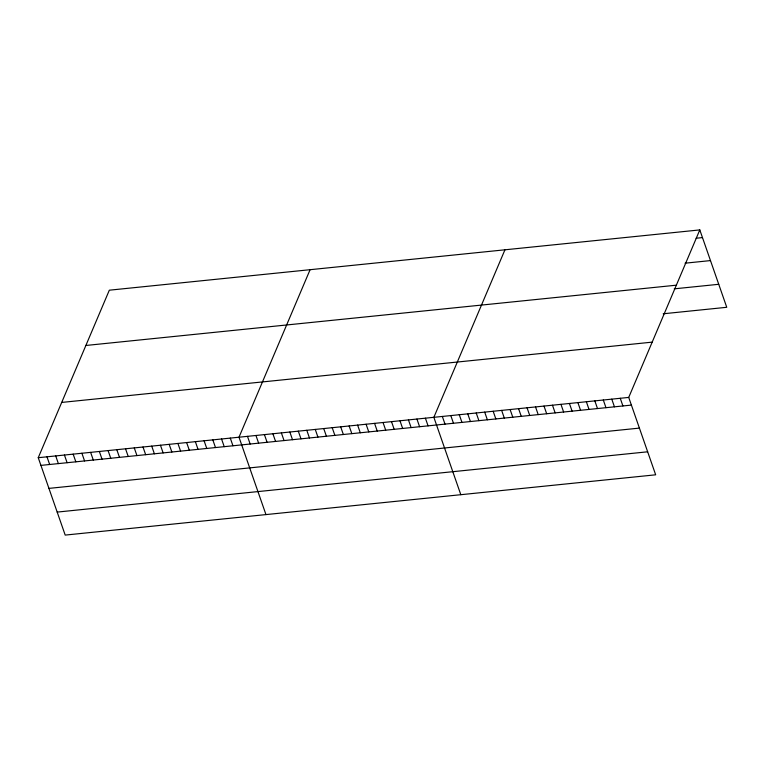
<?xml version="1.0" encoding="UTF-8"?>
<svg xmlns="http://www.w3.org/2000/svg" width="765" height="765" viewBox="0 0 765 765"><rect width="100%" height="100%" fill="white"/><g stroke="black" fill="none" stroke-linecap="round" stroke-linejoin="round"><path stroke-width="1.15" d="M699.803 229.911L628.725 397.418L655.672 474.807L65.197 535.089L38.25 457.709L109.328 290.193L699.803 229.911L726.75 307.291L663.207 313.784M310.093 269.701L239.005 437.207L265.962 514.596M504.948 249.801L433.86 417.317L460.817 494.697M696.121 238.24L702.48 237.59M685.067 263.189L710.484 260.588M85.871 345.474L676.346 285.182M674.261 288.835L718.737 284.293M61.707 402.428L652.182 342.137M38.25 457.709L628.725 397.418M40.928 465.388L631.393 405.096M48.931 488.386L639.406 428.104M57.184 512.091L647.659 451.799M620.252 398.278L622.92 405.966M611.78 399.148L614.448 406.827M603.308 400.009L605.976 407.697M594.835 400.879L597.503 408.558M586.363 401.74L589.031 409.428M577.891 402.61L580.558 410.289M569.418 403.471L572.096 411.149M560.946 404.341L563.623 412.019M552.473 405.201L555.151 412.88M544.001 406.072L546.679 413.75M535.529 406.932L538.206 414.611M527.056 407.802L529.734 415.481M518.584 408.663L521.261 416.342M510.112 409.524L512.789 417.212M501.639 410.394L504.317 418.072M493.167 411.254L495.844 418.943M484.694 412.125L487.372 419.803M476.222 412.985L478.9 420.664M467.75 413.855L470.427 421.534M459.277 414.716L461.955 422.395M450.805 415.586L453.482 423.265M442.333 416.447L445.01 424.126M425.397 418.178L428.065 425.856M416.925 419.038L419.593 426.727M408.453 419.909L411.121 427.587M399.98 420.769L402.648 428.457M391.508 421.639L394.176 429.318M383.036 422.5L385.703 430.188M374.563 423.37L377.241 431.049M366.091 424.231L368.768 431.909M357.618 425.101L360.296 432.78M349.146 425.962L351.824 433.64M340.674 426.832L343.351 434.51M332.201 427.692L334.879 435.371M323.729 428.563L326.406 436.241M315.257 429.423L317.934 437.102M306.784 430.284L309.462 437.972M298.312 431.154L300.989 438.833M289.839 432.015L292.517 439.703M281.367 432.885L284.045 440.564M272.895 433.745L275.572 441.434M264.422 434.616L267.1 442.294M255.95 435.476L258.627 443.155M247.478 436.346L250.155 444.025M230.284 438.096L232.952 445.785M221.554 438.995L224.231 446.674M212.823 439.885L215.501 447.563M204.092 440.774L206.77 448.453M195.362 441.663L198.039 449.342M186.641 442.553L189.309 450.241M177.91 443.451L180.588 451.13M169.18 444.341L171.857 452.019M160.449 445.23L163.127 452.909M151.719 446.119L154.396 453.798M142.998 447.009L145.666 454.697M134.267 447.908L136.945 455.586M125.537 448.797L128.214 456.476M116.806 449.686L119.483 457.365M108.075 450.575L110.753 458.254M99.354 451.465L102.022 459.153M90.624 452.364L93.301 460.042M81.893 453.253L84.571 460.932M73.163 454.142L75.84 461.821M64.432 455.032L67.11 462.71M55.711 455.921L58.379 463.609M46.981 456.82L49.658 464.498"/></g></svg>
